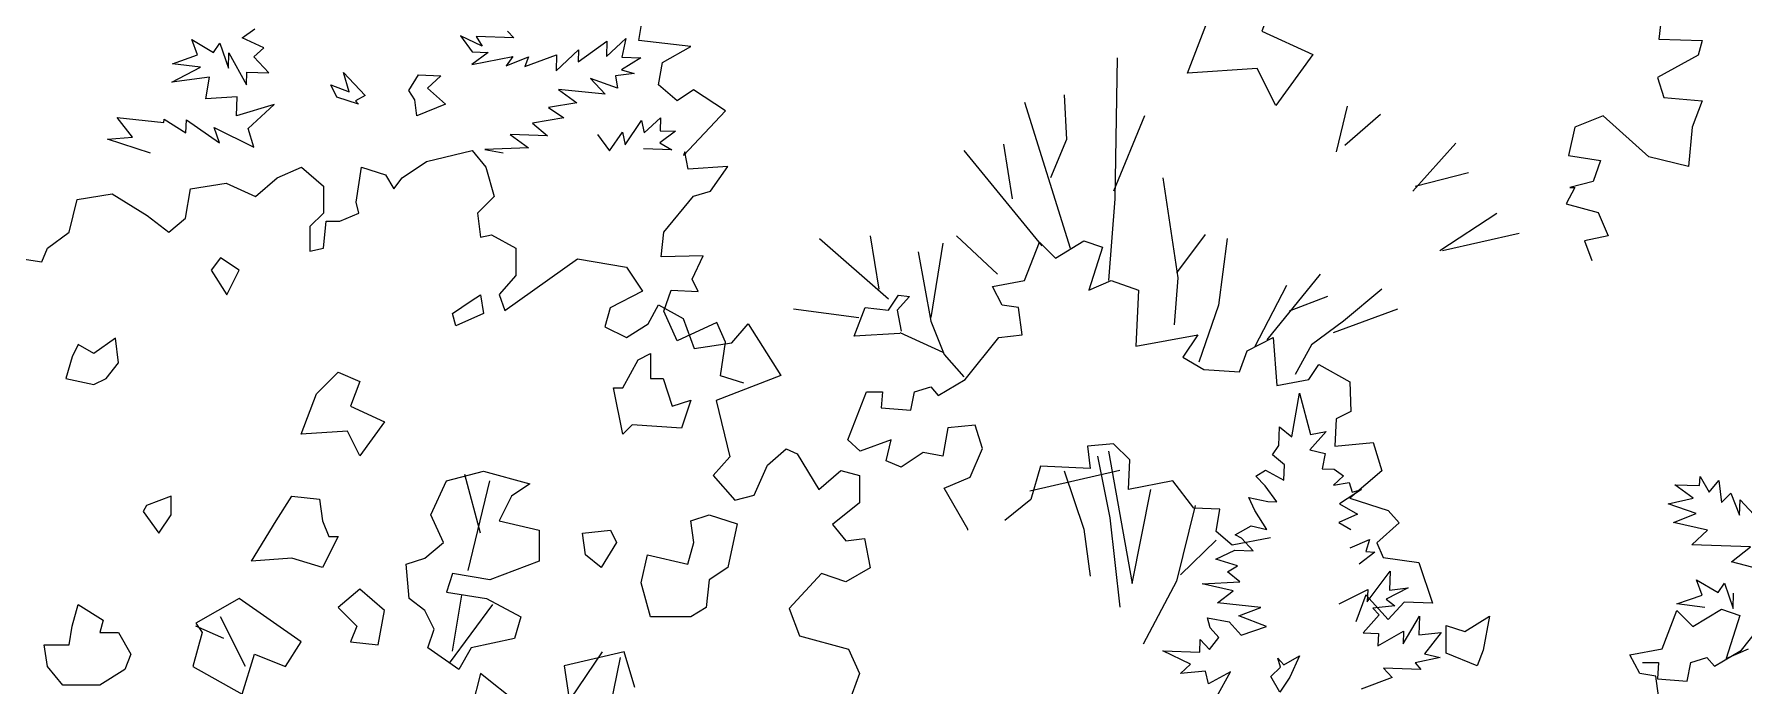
# Model space of a CAD drawing. Header units: inches. Extents: x -11 to 128, y 7 to 56.
# Drawn here: x 40.394 to 41.049, y 23.066 to 23.315 of the extents above; entities that cross this region are included whole.
import ezdxf

# ---------------------------------------------------------------- set-up
doc = ezdxf.new("R2010")
doc.units = ezdxf.units.IN
doc.header["$MEASUREMENT"] = 0
doc.layers.add('CAY', color=94, linetype='Continuous')
doc.layers.add('CAY-3', color=61, linetype='Continuous')
picture_1 = doc.add_image_def('image1.jpg', size_in_pixel=(1680, 1093))

# ---------------------------------------------------------------- blocks, each defined once
blk = doc.blocks.new('A$C76451831')
at = {"layer": 'CAY'}
for p, q in [((4525.1, 1393.7), (4535.8, 1401.5)), ((4487, 1379.2), (4482, 1392.5)), ((4482, 1392.5), (4500.7, 1381.4)), ((4500.7, 1381.4), (4505.9, 1389.4)), ((4505.9, 1389.4), (4513.4, 1367.9)), ((4543.4, 1385.4), (4525.1, 1393.7)), ((4711.4, 1395.4), (4721.4, 1381.9)), ((4729.7, 1386.6), (4711.4, 1395.4)), ((4724.6, 1394.9), (4729.7, 1386.6)), ((4756.7, 1393.8), (4724.6, 1394.9)), ((4751.5, 1399.4), (4756.7, 1393.8)), ((4811.7, 1373.3), (4836.3, 1391)), ((4835.9, 1377.9), (4852.3, 1393.2)), ((4836.3, 1391), (4835.9, 1377.9)), ((4852.3, 1393.2), (4849, 1377.4)), ((4465.5, 1371.8), (4487, 1379.2)), ((4489.4, 1368.7), (4465.5, 1371.8)), ((4513.4, 1367.9), (4513.8, 1381)), ((4513.8, 1381), (4528.7, 1353.7)), ((4535, 1377.5), (4543.4, 1385.4)), ((4547.7, 1363.9), (4535, 1377.5)), ((4735, 1381.4), (4721, 1371)), ((4721, 1371), (4756.1, 1378)), ((4721.4, 1381.9), (4735, 1381.4)), ((4756.1, 1378), (4750.4, 1370)), ((4750.4, 1370), (4769.3, 1377.5)), ((4766.3, 1369.4), (4793.3, 1379.4)), ((4769.3, 1377.5), (4766.3, 1369.4)), ((4792.9, 1365.8), (4812.1, 1383.7)), ((4793.3, 1379.4), (4792.9, 1365.8)), ((4812.1, 1383.7), (4811.7, 1373.3)), ((4865.3, 1376.9), (4848.6, 1366.6)), ((4849, 1377.4), (4865.3, 1376.9)), ((4464.9, 1355.9), (4489.4, 1368.7)), ((4497.2, 1360.3), (4464.9, 1355.9)), ((4493.9, 1341.8), (4497.2, 1360.3)), ((4528.7, 1353.7), (4529.1, 1364.6)), ((4529.1, 1364.6), (4547.7, 1363.9)), ((4822.1, 1359.3), (4834.8, 1345.7)), ((4845.4, 1350.8), (4822.1, 1359.3)), ((4859.4, 1363.5), (4843.5, 1361.3)), ((4843.5, 1361.3), (4845.4, 1350.8)), ((4848.6, 1366.6), (4859.4, 1363.5)), ((4520.7, 1343.6), (4493.9, 1341.8)), ((4520.1, 1327.3), (4520.7, 1343.6)), ((4834.8, 1345.7), (4795, 1349.9)), ((4795, 1349.9), (4810.5, 1338.4)), ((4552.2, 1337), (4520.1, 1327.3)), ((4530.1, 1316.5), (4552.2, 1337)), ((4810.5, 1338.4), (4786.3, 1334.3)), ((4786.3, 1334.3), (4799.6, 1325.7)), ((4431.5, 1309.1), (4418.5, 1325.8)), ((4418.5, 1325.8), (4458.3, 1321.7)), ((4458.3, 1321.7), (4458.4, 1324.4)), ((4458.4, 1324.4), (4477, 1312.9)), ((4477, 1312.9), (4477.4, 1323.8)), ((4477.4, 1323.8), (4505.7, 1304.2)), ((4501.2, 1317.5), (4535, 1300.5)), ((4505.7, 1304.2), (4501.2, 1317.5)), ((4535, 1300.5), (4530.1, 1316.5)), ((4799.6, 1325.7), (4772.7, 1321.2)), ((4772.7, 1321.2), (4785.5, 1310.3)), ((4838.5, 1297.6), (4849.5, 1313.5)), ((4849.5, 1313.5), (4851.8, 1302.5)), ((4851.8, 1302.5), (4865.7, 1323.4)), ((4865.7, 1323.4), (4868.1, 1312.9)), ((4868.1, 1312.9), (4882.1, 1325.5)), ((4894.8, 1314.2), (4881.4, 1304.2)), ((4882.1, 1325.5), (4881.7, 1314.6)), ((4881.7, 1314.6), (4894.8, 1314.2)), ((4410.2, 1307.5), (4431.5, 1309.1)), ((4446.9, 1295.4), (4410.2, 1307.5)), ((4769.3, 1300), (4732.1, 1298.6)), ((4732.1, 1298.6), (4747.8, 1295.7)), ((4753.8, 1311.4), (4769.3, 1300)), ((4785.5, 1310.3), (4753.8, 1311.4)), ((4828.1, 1311.5), (4838.5, 1297.6)), ((4891.6, 1298.4), (4867.6, 1299.3)), ((4881.4, 1304.2), (4891.6, 1298.4)), ((4554.9, 1274.6), (4575.8, 1283.7)), ((4575.8, 1283.7), (4594.3, 1267.5)), ((4622.2, 1253.8), (4626.9, 1283.7)), ((4626.9, 1283.7), (4647.3, 1277)), ((4661.5, 1274.6), (4682.3, 1288.4)), ((4682.3, 1288.4), (4721.2, 1297.8)), ((4721.2, 1297.8), (4733, 1283.7)), ((4733, 1283.7), (4740.1, 1258.5)), ((4481, 1265.2), (4511.3, 1269.9)), ((4511.3, 1269.9), (4536.5, 1258.5)), ((4536.5, 1258.5), (4554.9, 1274.6)), ((4647.3, 1277), (4654.4, 1265.2)), ((4654.4, 1265.2), (4661.5, 1274.6)), ((4377.3, 1228.2), (4384.3, 1256.1)), ((4384.3, 1256.1), (4414.2, 1260.8)), ((4414.2, 1260.8), (4444.1, 1242.4)), ((4476.7, 1240), (4481, 1265.2)), ((4594.3, 1267.5), (4594.3, 1244.3)), ((4740.1, 1258.5), (4725.9, 1244.3)), ((4444.1, 1242.4), (4462.6, 1228.2)), ((4462.6, 1228.2), (4476.7, 1240)), ((4594.3, 1244.3), (4582.9, 1232.9)), ((4608.4, 1237.6), (4624.5, 1244.3)), ((4624.5, 1244.3), (4622.2, 1253.8)), ((4725.9, 1244.3), (4728.3, 1223.9)), ((4358.8, 1214.4), (4377.3, 1228.2)), ((4582.9, 1232.9), (4582.9, 1212.1)), ((4594.3, 1214.4), (4596.6, 1237.6)), ((4596.6, 1237.6), (4608.4, 1237.6)), ((4728.3, 1223.9), (4737.7, 1225.8)), ((4737.7, 1225.8), (4758.6, 1214.4)), ((4354.1, 1203), (4358.8, 1214.4)), ((4582.9, 1212.1), (4594.3, 1214.4)), ((4758.6, 1214.4), (4758.6, 1191.2)), ((5192.6, 1187), (5205.3, 1219.7)), ((5205.3, 1219.7), (5219, 1206)), ((5219, 1206), (5243.2, 1220.8)), ((5243.2, 1220.8), (5259.1, 1215.5)), ((5259.1, 1215.5), (5247.5, 1178.6)), ((4324.2, 1207.4), (4354.1, 1203)), ((4749.1, 1161.4), (4811.2, 1205.4)), ((4811.2, 1205.4), (4852.9, 1198.3)), ((4852.9, 1198.3), (4866.7, 1177.9)), ((4758.6, 1191.2), (4744.4, 1175.1)), ((5165.2, 1181.8), (5192.6, 1187)), ((5173.6, 1165.9), (5165.2, 1181.8)), ((5247.5, 1178.6), (5266.4, 1187)), ((5266.4, 1187), (5289.7, 1178.6)), ((4744.4, 1175.1), (4749.1, 1161.4)), ((4866.7, 1177.9), (4839.1, 1163.7)), ((5289.7, 1178.6), (5287.5, 1131.1)), ((4839.1, 1163.7), (4834.4, 1147.6)), ((4871.4, 1149.9), (4880.4, 1166.1)), ((4880.4, 1166.1), (4901.2, 1154.7)), ((4901.2, 1154.7), (4910.7, 1129.1)), ((5187.3, 1163.8), (5173.6, 1165.9)), ((5190.5, 1140.6), (5187.3, 1163.8)), ((4834.4, 1147.6), (4852.9, 1138.5)), ((4852.9, 1138.5), (4871.4, 1149.9)), ((4942.9, 1133.8), (4956.7, 1149.9)), ((4956.7, 1149.9), (4984.6, 1105.9)), ((5142, 1102.7), (5170.5, 1138.5)), ((5170.5, 1138.5), (5190.5, 1140.6)), ((5287.5, 1131.1), (5340.3, 1140.6)), ((5340.3, 1140.6), (5327.6, 1121.6)), ((5382.5, 1126.9), (5404.6, 1138.5)), ((5404.6, 1138.5), (5407.8, 1097.4)), ((4910.7, 1129.1), (4942.9, 1133.8)), ((5376.1, 1109), (5382.5, 1126.9)), ((5327.6, 1121.6), (5345.5, 1111.1)), ((5345.5, 1111.1), (5376.1, 1109)), ((5435.2, 1102.7), (5443.6, 1115.3)), ((5443.6, 1115.3), (5470, 1100.6)), ((4984.6, 1105.9), (4929.6, 1084.7)), ((5098.8, 1092.1), (5112.5, 1096.3)), ((5112.5, 1096.3), (5118.8, 1089)), ((5118.8, 1089), (5142, 1102.7)), ((5407.8, 1097.4), (5435.2, 1102.7)), ((5470, 1100.6), (5471.1, 1075.2)), ((4929.6, 1084.7), (4941, 1036.7)), ((5057.6, 1092.1), (5071.3, 1092.1)), ((5071.3, 1092.1), (5070.3, 1078.4)), ((5095.6, 1076.3), (5098.8, 1092.1)), ((5420.6, 1053.6), (5427.3, 1091)), ((5427.3, 1091), (5436.5, 1055.8)), ((5070.3, 1078.4), (5095.6, 1076.3)), ((5458.4, 1068.9), (5457.3, 1045.7)), ((5471.1, 1075.2), (5458.4, 1068.9)), ((5409.5, 1046.3), (5410, 1062.2)), ((5410, 1062.2), (5420.6, 1053.6)), ((5449.8, 1058.1), (5436.1, 1042.7)), ((5436.5, 1055.8), (5449.8, 1058.1)), ((4941, 1036.7), (4926.8, 1020.6)), ((4973.2, 1029.6), (4989.3, 1043.4)), ((4989.3, 1043.4), (4998.7, 1039.1)), ((4998.7, 1039.1), (5017.2, 1008.8)), ((5268.6, 1047.8), (5246.4, 1045.7)), ((5246.4, 1045.7), (5248.5, 1026.7)), ((5282.3, 1034.1), (5268.6, 1047.8)), ((5404.2, 1038.3), (5409.5, 1046.3)), ((5414.3, 1029.8), (5404.2, 1038.3)), ((5436.1, 1042.7), (5449.1, 1039.5)), ((5449.1, 1039.5), (5446.4, 1026.4)), ((5457.3, 1045.7), (5490, 1048.9)), ((5490, 1048.9), (5497.4, 1024.6)), ((4728.3, 971.5), (4715.1, 1021.6)), ((4961.8, 1004.1), (4973.2, 1029.6)), ((5017.2, 1008.8), (5035.7, 1024.9)), ((5035.7, 1024.9), (5051.8, 1020.6)), ((5273.8, 1025), (5197.2, 1007.3)), ((5206.3, 1028.8), (5197.9, 1000.4)), ((5248.5, 1026.7), (5206.3, 1028.8)), ((5281.2, 1008.8), (5282.3, 1034.1)), ((5390, 1020.2), (5398.3, 1025.4)), ((5398.3, 1025.4), (5413.9, 1016.7)), ((5413.9, 1016.7), (5414.3, 1029.8)), ((5446.4, 1026.4), (5456.8, 1026.1)), ((5456.8, 1026.1), (5464.8, 1020.4)), ((5497.4, 1024.6), (5470, 1001.4)), ((4717.8, 939.8), (4736.3, 1016.3)), ((4926.8, 1020.6), (4945.3, 999.7)), ((5051.8, 1020.6), (5051.8, 997.4)), ((5319.2, 1016.2), (5281.2, 1008.8)), ((5337.1, 993), (5319.2, 1016.2)), ((5397.8, 1011.8), (5390, 1020.2)), ((5407.8, 998.3), (5397.8, 1011.8)), ((5464.8, 1020.4), (5456.3, 1012.5)), ((5456.3, 1012.5), (5469.5, 1014.7)), ((5480.2, 1008.9), (5461.2, 996.5)), ((5469.5, 1014.7), (5472, 1006.5)), ((5472, 1006.5), (5480.2, 1008.9)), ((5747.3, 1012.8), (5768.6, 1012.1)), ((5763.2, 1001.4), (5747.3, 1012.8)), ((5768.6, 1012.1), (5768.9, 1019.8)), ((5768.9, 1019.8), (5776.6, 1006.4)), ((5776.6, 1006.4), (5785.1, 1016.5)), ((5785.1, 1016.5), (5787.1, 997.8)), ((4945.3, 999.7), (4961.8, 1004.1)), ((5051.8, 997.4), (5028.6, 978.9)), ((5197.9, 1000.4), (5175.7, 982.4)), ((5359.3, 991.9), (5337.1, 993)), ((5356.1, 972.9), (5359.3, 991.9)), ((5389, 990.8), (5383.9, 1001.9)), ((5383.9, 1001.9), (5400.1, 998.6)), ((5400.1, 998.6), (5407.8, 998.3)), ((5461.2, 996.5), (5476.8, 987.8)), ((5470, 1001.4), (5502.7, 990.9)), ((5741.8, 996.7), (5763.2, 1001.4)), ((5765.5, 988.2), (5741.8, 996.7)), ((5787.1, 997.8), (5795.1, 1005.7)), ((5795.1, 1005.7), (5802.6, 986.9)), ((5802.6, 986.9), (5803.1, 1000)), ((5803.1, 1000), (5818.4, 983.6)), ((5028.6, 978.9), (5040, 965.1)), ((5372.4, 970.1), (5385.8, 977.8)), ((5385.8, 977.8), (5399.3, 974.6)), ((5399.3, 974.6), (5389, 990.8)), ((5476.8, 987.8), (5460.6, 980.6)), ((5460.6, 980.6), (5470.9, 974.8)), ((5512.2, 980.3), (5493.2, 963.4)), ((5502.7, 990.9), (5512.2, 980.3)), ((5746.2, 980.7), (5765.5, 988.2)), ((5775.4, 974.2), (5746.2, 980.7)), ((5040, 965.1), (5056.1, 967.1)), ((5056.1, 967.1), (5060.8, 941.9)), ((5369.8, 961.3), (5356.1, 972.9)), ((5402.5, 967.7), (5369.8, 961.3)), ((5377.7, 967.2), (5372.4, 970.1)), ((5387.7, 956.4), (5377.7, 967.2)), ((5470.3, 959), (5486.9, 966.1)), ((5486.9, 966.1), (5483.8, 955.8)), ((5493.2, 963.4), (5498.5, 950.8)), ((5761.9, 961.5), (5775.4, 974.2)), ((5355.8, 949.4), (5371.9, 957)), ((5374.2, 943.7), (5355.8, 949.4)), ((5371.9, 957), (5387.7, 956.4)), ((5491.5, 955.5), (5478, 945.1)), ((5483.8, 955.8), (5491.5, 955.5)), ((5498.5, 950.8), (5529.1, 946.6)), ((5812.1, 959.8), (5761.9, 961.5)), ((5795.8, 947.2), (5812.1, 959.8)), ((5019.2, 937.2), (4991.7, 907.3)), ((5040, 930.1), (5019.2, 937.2)), ((5060.8, 941.9), (5040, 930.1)), ((5365.8, 938.6), (5374.2, 943.7)), ((5376.4, 930.1), (5365.8, 938.6)), ((5485, 913.1), (5504.5, 939.2)), ((5504.5, 939.2), (5503.9, 922.9)), ((5529.1, 946.6), (5540.7, 911.8)), ((5819.6, 940.9), (5795.8, 947.2)), ((5344.2, 928.5), (5376.4, 930.1)), ((5370.7, 922.5), (5344.2, 928.5)), ((5357.2, 912.1), (5370.7, 922.5)), ((5460.9, 911.2), (5485.4, 923.5)), ((5483.7, 919.1), (5475.3, 895.9)), ((5502.7, 898.1), (5483.7, 919.1)), ((5485.4, 923.5), (5485, 913.1)), ((5519.9, 925), (5501, 915.3)), ((5503.9, 922.9), (5519.9, 925)), ((5770.8, 918.6), (5765.8, 931.9)), ((5765.8, 931.9), (5784.4, 920.9)), ((5784.4, 920.9), (5789.7, 928.8)), ((5789.7, 928.8), (5797.1, 907.3)), ((5797.1, 907.3), (5797.6, 920.4)), ((4701.9, 860.6), (4738.9, 910.7)), ((4704.6, 871.1), (4712.5, 918.7)), ((4991.7, 907.3), (5000.7, 884.1)), ((5394.2, 908.1), (5357.2, 912.1)), ((5375.4, 901.1), (5394.2, 908.1)), ((5508.5, 909.6), (5489.8, 907.5)), ((5489.8, 907.5), (5495.1, 901.9)), ((5501, 915.3), (5508.5, 909.6)), ((5516.4, 912.8), (5502.7, 898.1)), ((5540.7, 911.8), (5516.4, 912.8)), ((5749.2, 911.2), (5770.8, 918.6)), ((5773.1, 908.1), (5749.2, 911.2)), ((4509.3, 881.7), (4485.5, 892.2)), ((4527.8, 857.9), (4506.6, 900.2)), ((5351, 891), (5348.6, 899.3)), ((5348.6, 899.3), (5367.1, 895.9)), ((5358.4, 882.6), (5351, 891)), ((5367.1, 895.9), (5377.5, 884.7)), ((5399.1, 892.1), (5375.4, 901.1)), ((5377.5, 884.7), (5399.1, 892.1)), ((5495.1, 901.9), (5481.4, 886.5)), ((5515.5, 877.1), (5529.5, 900.7)), ((5529.5, 900.7), (5528.9, 884.8)), ((5000.7, 884.1), (5042.4, 872.7)), ((5342.1, 870.1), (5342.5, 880.9)), ((5342.5, 880.9), (5350.4, 872.5)), ((5350.4, 872.5), (5358.4, 882.6)), ((5481.4, 886.5), (5494.5, 886)), ((5494.1, 875.6), (5515.9, 888)), ((5494.5, 886), (5494.1, 875.6)), ((5515.9, 888), (5515.5, 877.1)), ((5528.9, 884.8), (5548, 886.9)), ((5548, 886.9), (5533.8, 868.8)), ((4781, 794.5), (4832.5, 870.4)), ((4850.9, 870.4), (4799.8, 858.6)), ((4826.2, 761), (4847.8, 865.6)), ((4860, 840.1), (4850.9, 870.4)), ((5042.4, 872.7), (5051.8, 851.9)), ((5310.5, 871.2), (5342.1, 870.1)), ((5334.1, 859.9), (5310.5, 871.2)), ((5547.3, 865.6), (5525.8, 860.9)), ((5525.8, 860.9), (5530.6, 855.3)), ((5533.8, 868.8), (5547.3, 865.6)), ((4728.3, 851.9), (4721.2, 824)), ((4760.5, 826.3), (4728.3, 851.9)), ((4799.8, 858.6), (4804.6, 826.3)), ((5051.8, 851.9), (5042.4, 826.3)), ((5325.6, 852), (5334.1, 859.9)), ((5347, 854), (5325.6, 852)), ((5349.4, 843.1), (5347, 854)), ((5368.3, 853.3), (5349.4, 843.1)), ((5356.7, 832.4), (5368.3, 853.3)), ((5506.3, 848.5), (5479.7, 838.5)), ((5498.9, 856.4), (5506.3, 848.5)), ((5530.6, 855.3), (5498.9, 856.4))]:
    blk.add_line(p, q, dxfattribs=at)
for points in [[(4953.2, 1099.5), (4933.2, 1105.8), (4937.4, 1134.3), (4930, 1151.2), (4896.3, 1135.4), (4884.7, 1160.7), (4891, 1178.6), (4914.2, 1177.5), (4908.9, 1188.1), (4918.4, 1208.1), (4882.5, 1207.1), (4884.7, 1228.2), (4910, 1258.8), (4924.7, 1263), (4939.5, 1284.1), (4905.7, 1282), (4902.6, 1296.7), (4901.5, 1293.6), (4937.4, 1331.5), (4910, 1349.5), (4896.3, 1340), (4880.4, 1353.7), (4883.6, 1372.7), (4907.9, 1386.4), (4863.6, 1391.6), (4867.8, 1417)], [(5738.9, 1437), (5733.7, 1392.7), (5770.6, 1391.6), (5767.4, 1379), (5732.6, 1360), (5737.9, 1343.1), (5770.6, 1340), (5762.2, 1317.8), (5759, 1284.1), (5725.2, 1292.5), (5686.2, 1327.3), (5662, 1317.8), (5656.7, 1293.6), (5684.1, 1289.3), (5677.8, 1271.4), (5657.7, 1266.1), (5662, 1266.1), (5654.6, 1252.4), (5682, 1245), (5690.4, 1225), (5670.4, 1220.8), (5676.7, 1203.9)], [(5271.7, 1376.9), (5269.6, 1256.6), (5264.3, 1187)], [(5226.4, 1345.2), (5228.5, 1307.3), (5214.8, 1274.6)], [(5192.6, 1338.9), (5231.6, 1214.5)], [(5467.9, 1335.7), (5458.4, 1296.7)], [(5496.4, 1328.4), (5465.8, 1302)], [(5294.9, 1327.3), (5268.6, 1263)], [(5174.7, 1303.1), (5182.1, 1256.6)], [(5560.7, 1304.1), (5523.8, 1263)], [(5140.9, 1297.8), (5207.4, 1216.6)], [(5310.7, 1274.6), (5323.4, 1189.1), (5320.2, 1149.1)], [(5571.3, 1278.8), (5525.9, 1267.2)], [(5595.5, 1244), (5547, 1212.3)], [(5346.6, 1226.1), (5322.3, 1193.4)], [(5614.5, 1227.1), (5549.1, 1212.3)], [(5017.5, 1222.9), (5076.6, 1171.2)], [(5060.8, 1225), (5068.2, 1179.7)], [(5101.9, 1211.3), (5112.5, 1152.2), (5124.1, 1123.8), (5140.9, 1104.8)], [(5123, 1218.7), (5112.5, 1155.4)], [(5134.6, 1225), (5169.4, 1192.3)], [(5365.6, 1222.9), (5358.2, 1165.9), (5341.3, 1117.4)], [(5416.2, 1182.8), (5388.8, 1130.1)], [(5444.7, 1192.3), (5399.3, 1136.4)], [(5086.1, 1141.7), (5047.1, 1139.6), (5056.6, 1163.8), (5076.6, 1161.7), (5085, 1174.4), (5094.5, 1173.3), (5084, 1161.7), (5087.2, 1143.8)], [(5451, 1173.3), (5418.3, 1160.7)], [(5497.4, 1179.7), (5464.7, 1152.2), (5437.3, 1132.2), (5423.6, 1106.9)], [(4995.4, 1162.8), (5051.3, 1155.4)], [(5456.3, 1142.7), (5511.1, 1162.8)], [(5086.1, 1142.7), (5123, 1125.9)], [(5144.1, 974), (5144.1, 975), (5124.1, 1009.8), (5146.2, 1019.3), (5156.8, 1043.6), (5150.4, 1063.6), (5127.2, 1061.5), (5123, 1037.3), (5106.1, 1040.4), (5087.2, 1027.8), (5074.5, 1033.1), (5078.7, 1051), (5052.3, 1041.5), (5041.8, 1051), (5057.6, 1092.1)], [(5254.8, 1037.3), (5265.4, 984.5), (5273.8, 908.6)], [(5264.3, 1041.5), (5284.4, 928.6), (5300.2, 1008.8)], [(5226.4, 1024.6), (5243.2, 975), (5248.5, 935)], [(5338.2, 995.1), (5322.3, 930.7), (5293.9, 877)], [(5356.1, 965.6), (5325.5, 936)]]:
    blk.add_lwpolyline(points, dxfattribs=at)
for points in [[(5351.5, 1415.3), (5379.2, 1443), (5406.9, 1431.1), (5395, 1399.4), (5438.6, 1379.6), (5406.9, 1336.1), (5391, 1367.8), (5331.7, 1363.8)], [(4624.2, 1337.2), (4605.8, 1343.3), (4600.8, 1353.9), (4616.4, 1347.9), (4611.6, 1364.4), (4629.9, 1344.7), (4621.6, 1340)], [(4672.4, 1341), (4667.2, 1348.9), (4675.4, 1362.2), (4694.4, 1361.5), (4683.1, 1351), (4698.5, 1337.4), (4674.2, 1327.3)], [(4522.5, 1195.9), (4506.6, 1206.4), (4498.7, 1195.9), (4511.9, 1174.8)], [(4720.4, 1169.5), (4728.3, 1174.8), (4731, 1158.9), (4707.2, 1148.4), (4704.6, 1158.9)], [(4419.5, 1116.7), (4416.9, 1137.8), (4398.4, 1124.6), (4385.2, 1132.5), (4380, 1122), (4374.7, 1103.5), (4398.4, 1098.2), (4409, 1103.5)], [(4862.9, 1119.3), (4873.5, 1124.6), (4873.5, 1103.5), (4884.1, 1103.5), (4892, 1079.7), (4907.8, 1085), (4899.9, 1061.2), (4857.7, 1063.9), (4849.7, 1055.9), (4841.8, 1095.6), (4849.7, 1095.6)], [(4588.5, 1090.3), (4606.9, 1108.8), (4625.4, 1100.8), (4617.5, 1079.7), (4646.5, 1066.5), (4625.4, 1037.5), (4614.9, 1058.6), (4575.3, 1055.9)], [(4709.9, 855.3), (4683.5, 873.8), (4688.8, 889.6), (4680.8, 905.5), (4667.6, 916), (4665, 945.1), (4680.8, 950.3), (4696.7, 963.5), (4686.1, 987.3), (4699.3, 1016.3), (4731, 1024.3), (4770.6, 1013.7), (4754.7, 1003.1), (4744.2, 982), (4778.5, 974.1), (4778.5, 947.7), (4757.4, 939.8), (4736.3, 931.9), (4704.6, 937.1), (4699.3, 921.3), (4733.6, 916), (4762.7, 900.2), (4757.4, 881.7), (4720.4, 873.8)], [(4443.3, 995.2), (4440.7, 989.9), (4453.9, 971.5), (4464.4, 987.3), (4464.4, 1003.1)], [(4554.1, 982), (4567.3, 1003.1), (4591.1, 1000.5), (4593.7, 982), (4599, 968.8), (4606.9, 968.8), (4593.7, 942.4), (4567.3, 950.3), (4533, 947.7)], [(4865.6, 929.2), (4870.9, 953), (4905.2, 945.1), (4910.4, 963.5), (4907.8, 982), (4923.6, 987.3), (4947.4, 979.4), (4939.5, 942.4), (4923.6, 931.9), (4921, 908.1), (4907.8, 900.2), (4873.5, 900.2)], [(4818.1, 953), (4815.4, 971.5), (4839.2, 974.1), (4844.5, 963.5), (4831.3, 942.4)], [(4641.2, 876.4), (4646.5, 905.5), (4625.4, 923.9), (4606.9, 908.1), (4622.8, 892.2), (4617.5, 879)], [(4403.7, 887), (4419.5, 887), (4430.1, 868.5), (4424.8, 855.3), (4403.7, 842.1), (4372, 842.1), (4358.8, 857.9), (4356.2, 876.4), (4377.3, 876.4), (4380, 892.2), (4385.2, 910.7), (4406.4, 897.5)], [(4562.1, 857.9), (4575.3, 879), (4522.5, 916), (4485.5, 894.9), (4490.8, 887), (4482.9, 857.9), (4525.1, 834.2), (4535.7, 868.5)], [(5552.4, 869.2), (5552.4, 892.9), (5568.2, 887.7), (5589.3, 900.9), (5584, 871.8), (5578.8, 858.6)], [(5402.6, 849.4), (5411, 857.2), (5408.6, 865), (5413.8, 859.4), (5427.2, 867.1), (5418.9, 848.8), (5410.3, 835.9)]]:
    blk.add_lwpolyline(points, close=True, dxfattribs=at)
at = {"layer": 'CAY-3'}
for points in [[(5601.5, 778.1), (5615.2, 778.1), (5614.1, 764.4), (5639.4, 762.3), (5642.6, 778.1), (5656.3, 782.3), (5662.6, 774.9), (5685.8, 788.7), (5714.3, 824.5), (5734.4, 826.6), (5731.2, 849.8), (5717.5, 851.9), (5709, 867.8), (5736.5, 873), (5749.1, 905.7), (5762.8, 892), (5787.1, 906.8), (5802.9, 901.5), (5791.3, 864.6), (5810.3, 873)], [(138.9, 705.6), (152.6, 705.6), (151.5, 691.9), (176.9, 689.8), (180, 705.6), (193.7, 709.9), (200.1, 702.5), (223.3, 716.2), (251.7, 752)]]:
    blk.add_lwpolyline(points, dxfattribs=at)

msp = doc.modelspace()

# ---------------------------------------------------------------- block references
at = {"layer": 'CAY', "xscale": 0.0004489089019145984, "yscale": 0.0004489089019145984, "zscale": 0.0004489089019145984}
for p in [(40.94818, 22.75806), (38.44281, 22.68822)]:
    msp.add_blockref('A$C76451831', p, dxfattribs=at)

# ---------------------------------------------------------------- pictures from other files: only their frames are drawn
image = msp.add_image(picture_1, insert=(12.49661, 7.37723), size_in_units=(74.4025, 48.40591))
image.dxf.flags = 6

doc.saveas('drawing.dxf')
